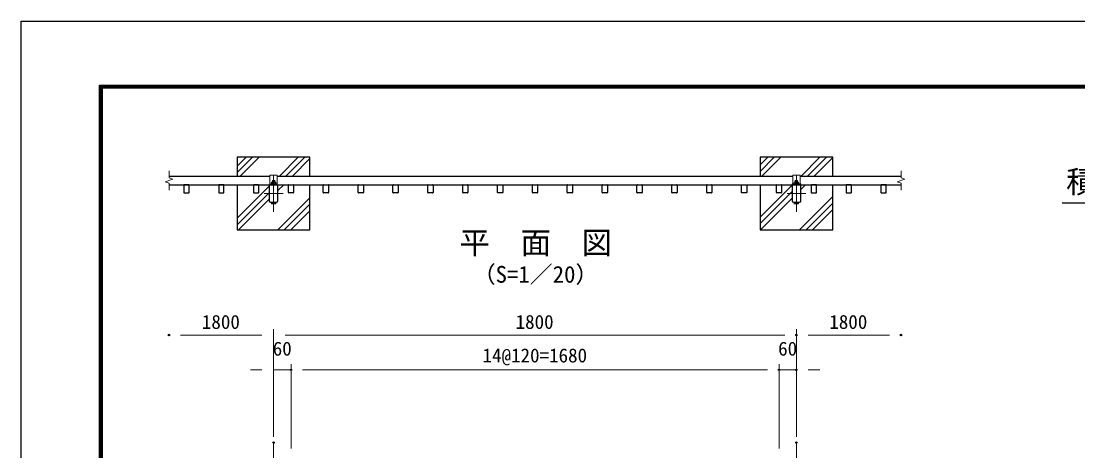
# Model space of a CAD drawing. Units: millimetres, scale not verified. Extents: x -4200 to 4200, y -2970 to 2970.
# Drawn here: x -4200 to -562, y 1491 to 2970 of the extents above; entities that cross this region are included whole.
import ezdxf
from ezdxf.enums import TextEntityAlignment as Align

# ---------------------------------------------------------------- set-up
doc = ezdxf.new("R2010")
doc.units = ezdxf.units.MM
doc.header["$LTSCALE"] = 10
doc.header["$PDMODE"] = 32
doc.header["$PDSIZE"] = 5
doc.linetypes.add('USER1', pattern=[50.8, 31.75, -6.35, 6.35, -6.35])
for name, color, linetype, lineweight in [('0-0_D-TTL', 2, 'Continuous', 25), ('0-1_D-TTL-TXT', 7, 'Continuous', 25), ('0-2_D-BMK', 2, 'USER1', 13), ('0-3_D-DCR-HCH', 7, 'Continuous', 13), ('0-4_D-STR4', 7, 'Continuous', 25), ('0-5_D-STR1', 1, 'Continuous', 25), ('0-6_D-STR3', 3, 'Continuous', 13), ('0-8_D-STR-DIM', 7, 'Continuous', 13), ('0-9_0', 7, 'Continuous', 25)]:
    doc.layers.add(name, color=color, linetype=linetype, lineweight=lineweight)
doc.layers.add('0-A_Defpoints', color=8, linetype='Continuous')
doc.styles.add('ＭＳ ゴシック', font='')
doc.styles.get('ＭＳ ゴシック').set_extended_font_data('MS Gothic')

msp = doc.modelspace()

# ---------------------------------------------------------------- linework, layer by layer
at = {"layer": '0-0_D-TTL'}
for points in [[(-4199.92, 2969.8), (4200.08, 2969.8), (4200.08, -2970.2), (-4199.92, -2970.2)], [(-3929.92, 2749.8), (3930.08, 2749.8), (3930.08, -2750.2), (-3929.92, -2750.2)], [(-3927.42, 2747.3), (3927.58, 2747.3), (3927.58, -2747.7), (-3927.42, -2747.7)], [(-3924.92, 2744.8), (3925.08, 2744.8), (3925.08, -2745.2), (-3924.92, -2745.2)], [(-3922.42, 2742.3), (3922.58, 2742.3), (3922.58, -2742.7), (-3922.42, -2742.7)], [(-3919.92, 2739.8), (3920.08, 2739.8), (3920.08, -2740.2), (-3919.92, -2740.2)]]:
    msp.add_lwpolyline(points, close=True, dxfattribs=at)
at = {"layer": '0-2_D-BMK'}
for p, q in [((-3330.77, 2438.97), (-3330.77, 2313.97)), ((-1530.77, 2438.97), (-1530.77, 2313.97)), ((-3363.27, 2376.47), (-3298.27, 2376.47)), ((-1563.27, 2376.47), (-1498.27, 2376.47)), ((-3330.77, 1519.65), (-3330.77, -640.35)), ((-1530.77, 1519.65), (-1530.77, -640.35))]:
    msp.add_line(p, q, dxfattribs=at)
at = {"layer": '0-3_D-DCR-HCH'}
for p, q in [((-3455.77, 2448.83), (-3403.14, 2501.47)), ((-3455.77, 2471.28), (-3425.59, 2501.47)), ((-3445.69, 2436.47), (-3380.69, 2501.47)), ((-3310.98, 2436.47), (-3245.98, 2501.47)), ((-3288.53, 2436.47), (-3223.53, 2501.47)), ((-3266.08, 2436.47), (-3205.77, 2496.77)), ((-1655.77, 2452.78), (-1607.09, 2501.47)), ((-1655.77, 2475.23), (-1629.54, 2501.47)), ((-1649.64, 2436.47), (-1584.64, 2501.47)), ((-1514.93, 2436.47), (-1449.93, 2501.47)), ((-1492.48, 2436.47), (-1427.48, 2501.47)), ((-1470.03, 2436.47), (-1405.77, 2500.72)), ((-3455.77, 2291.67), (-3345.77, 2401.67)), ((-3318.81, 2406.19), (-3318.53, 2406.47)), ((-3315.77, 2386.77), (-3296.08, 2406.47)), ((-1655.77, 2295.62), (-1544.93, 2406.47)), ((-1515.77, 2390.72), (-1500.03, 2406.47)), ((-3455.77, 2269.22), (-3345.77, 2379.22)), ((-1655.77, 2273.17), (-1545.77, 2383.17)), ((-1520.33, 2251.47), (-1405.77, 2366.02)), ((-3451.08, 2251.47), (-3345.77, 2356.77)), ((-3316.38, 2251.47), (-3205.77, 2362.07)), ((-3293.93, 2251.47), (-3205.77, 2339.62)), ((-1655.03, 2251.47), (-1545.77, 2360.72)), ((-1497.88, 2251.47), (-1405.77, 2343.57)), ((-3271.48, 2251.47), (-3205.77, 2317.17)), ((-1475.43, 2251.47), (-1405.77, 2321.12))]:
    msp.add_line(p, q, dxfattribs=at)
at = {"layer": '0-4_D-STR4'}
for p, q in [((-3455.77, 2501.47), (-3455.77, 2436.47)), ((-1655.77, 2501.47), (-1655.77, 2436.47))]:
    msp.add_line(p, q, dxfattribs=at)
for points in [[(-3205.77, 2436.47), (-3205.77, 2501.47), (-3455.77, 2501.47)], [(-1405.77, 2436.47), (-1405.77, 2501.47), (-1655.77, 2501.47)], [(-3455.77, 2406.47), (-3455.77, 2251.47), (-3205.77, 2251.47), (-3205.77, 2406.47)], [(-1655.77, 2406.47), (-1655.77, 2251.47), (-1405.77, 2251.47), (-1405.77, 2406.47)]]:
    msp.add_lwpolyline(points, dxfattribs=at)
at = {"layer": '0-5_D-STR1'}
for p, q in [((-3690.77, 2436.47), (-3343.27, 2436.47)), ((-3690.77, 2406.47), (-1170.77, 2406.47)), ((-3639.77, 2404.97), (-3639.77, 2379.97)), ((-3623.27, 2406.47), (-3638.27, 2406.47)), ((-3621.77, 2379.97), (-3621.77, 2404.97)), ((-3519.77, 2404.97), (-3519.77, 2379.97)), ((-3503.27, 2406.47), (-3518.27, 2406.47)), ((-3501.77, 2379.97), (-3501.77, 2404.97)), ((-3399.77, 2404.97), (-3399.77, 2379.97)), ((-3383.27, 2406.47), (-3398.27, 2406.47)), ((-3381.77, 2379.97), (-3381.77, 2404.97)), ((-3345.77, 2401.87), (-3345.77, 2351.07)), ((-3320.37, 2406.47), (-3341.17, 2406.47)), ((-3340.12, 2406.47), (-3321.43, 2406.47)), ((-3340.12, 2406.47), (-3321.43, 2406.47)), ((-3318.27, 2436.47), (-1543.27, 2436.47)), ((-3315.77, 2351.07), (-3315.77, 2401.87)), ((-3279.77, 2379.97), (-3279.77, 2404.97)), ((-3278.27, 2406.47), (-3263.27, 2406.47)), ((-3261.77, 2404.97), (-3261.77, 2379.97)), ((-3159.77, 2379.97), (-3159.77, 2404.97)), ((-3158.27, 2406.47), (-3143.27, 2406.47)), ((-3141.77, 2404.97), (-3141.77, 2379.97)), ((-3039.77, 2379.97), (-3039.77, 2404.97)), ((-3038.27, 2406.47), (-3023.27, 2406.47)), ((-3021.77, 2404.97), (-3021.77, 2379.97)), ((-2919.77, 2379.97), (-2919.77, 2404.97)), ((-2918.27, 2406.47), (-2903.27, 2406.47)), ((-2901.77, 2404.97), (-2901.77, 2379.97)), ((-2799.77, 2379.97), (-2799.77, 2404.97)), ((-2798.27, 2406.47), (-2783.27, 2406.47)), ((-2781.77, 2404.97), (-2781.77, 2379.97)), ((-2679.77, 2379.97), (-2679.77, 2404.97)), ((-2678.27, 2406.47), (-2663.27, 2406.47)), ((-2661.77, 2404.97), (-2661.77, 2379.97)), ((-2559.77, 2379.97), (-2559.77, 2404.97)), ((-2558.27, 2406.47), (-2543.27, 2406.47)), ((-2541.77, 2404.97), (-2541.77, 2379.97)), ((-2439.77, 2379.97), (-2439.77, 2404.97)), ((-2438.27, 2406.47), (-2423.27, 2406.47)), ((-2421.77, 2404.97), (-2421.77, 2379.97)), ((-2319.77, 2379.97), (-2319.77, 2404.97)), ((-2318.27, 2406.47), (-2303.27, 2406.47)), ((-2301.77, 2404.97), (-2301.77, 2379.97)), ((-2199.77, 2379.97), (-2199.77, 2404.97)), ((-2198.27, 2406.47), (-2183.27, 2406.47)), ((-2181.77, 2404.97), (-2181.77, 2379.97)), ((-2079.77, 2379.97), (-2079.77, 2404.97)), ((-2078.27, 2406.47), (-2063.27, 2406.47)), ((-2061.77, 2404.97), (-2061.77, 2379.97)), ((-1959.77, 2379.97), (-1959.77, 2404.97)), ((-1958.27, 2406.47), (-1943.27, 2406.47)), ((-1941.77, 2404.97), (-1941.77, 2379.97)), ((-1839.77, 2379.97), (-1839.77, 2404.97)), ((-1838.27, 2406.47), (-1823.27, 2406.47)), ((-1821.77, 2404.97), (-1821.77, 2379.97)), ((-1719.77, 2379.97), (-1719.77, 2404.97)), ((-1718.27, 2406.47), (-1703.27, 2406.47)), ((-1701.77, 2404.97), (-1701.77, 2379.97)), ((-1599.77, 2379.97), (-1599.77, 2404.97)), ((-1598.27, 2406.47), (-1583.27, 2406.47)), ((-1581.77, 2404.97), (-1581.77, 2379.97)), ((-1545.77, 2401.87), (-1545.77, 2351.07)), ((-1545.77, 2401.87), (-1545.77, 2351.07)), ((-1520.37, 2406.47), (-1541.17, 2406.47)), ((-1520.37, 2406.47), (-1541.17, 2406.47)), ((-1540.12, 2406.47), (-1521.43, 2406.47)), ((-1540.12, 2406.47), (-1521.43, 2406.47)), ((-1540.12, 2406.47), (-1521.43, 2406.47)), ((-1518.27, 2436.47), (-1170.77, 2436.47)), ((-1515.77, 2351.07), (-1515.77, 2401.87)), ((-1515.77, 2351.07), (-1515.77, 2401.87)), ((-1479.77, 2404.97), (-1479.77, 2379.97)), ((-1463.27, 2406.47), (-1478.27, 2406.47)), ((-1461.77, 2379.97), (-1461.77, 2404.97)), ((-1359.77, 2404.97), (-1359.77, 2379.97)), ((-1343.27, 2406.47), (-1358.27, 2406.47)), ((-1341.77, 2379.97), (-1341.77, 2404.97)), ((-1239.77, 2404.97), (-1239.77, 2379.97)), ((-1223.27, 2406.47), (-1238.27, 2406.47)), ((-1221.77, 2379.97), (-1221.77, 2404.97)), ((-3638.27, 2378.47), (-3623.27, 2378.47)), ((-3518.27, 2378.47), (-3503.27, 2378.47)), ((-3398.27, 2378.47), (-3383.27, 2378.47)), ((-3263.27, 2378.47), (-3278.27, 2378.47)), ((-3143.27, 2378.47), (-3158.27, 2378.47)), ((-3023.27, 2378.47), (-3038.27, 2378.47)), ((-2903.27, 2378.47), (-2918.27, 2378.47)), ((-2783.27, 2378.47), (-2798.27, 2378.47)), ((-2663.27, 2378.47), (-2678.27, 2378.47)), ((-2543.27, 2378.47), (-2558.27, 2378.47)), ((-2423.27, 2378.47), (-2438.27, 2378.47)), ((-2303.27, 2378.47), (-2318.27, 2378.47)), ((-2183.27, 2378.47), (-2198.27, 2378.47)), ((-2063.27, 2378.47), (-2078.27, 2378.47)), ((-1943.27, 2378.47), (-1958.27, 2378.47)), ((-1823.27, 2378.47), (-1838.27, 2378.47)), ((-1703.27, 2378.47), (-1718.27, 2378.47)), ((-1583.27, 2378.47), (-1598.27, 2378.47)), ((-1478.27, 2378.47), (-1463.27, 2378.47)), ((-1358.27, 2378.47), (-1343.27, 2378.47)), ((-1238.27, 2378.47), (-1223.27, 2378.47)), ((-3341.17, 2346.47), (-3320.37, 2346.47)), ((-1541.17, 2346.47), (-1520.37, 2346.47)), ((-1541.17, 2346.47), (-1520.37, 2346.47))]:
    msp.add_line(p, q, dxfattribs=at)
for centre, radius, start, end in [((-3638.27, 2404.97), 1.5, 90, 180), ((-3623.27, 2404.97), 1.5, 0, 90), ((-3518.27, 2404.97), 1.5, 90, 180), ((-3503.27, 2404.97), 1.5, 0, 90), ((-3398.27, 2404.97), 1.5, 90, 180), ((-3383.27, 2404.97), 1.5, 0, 90), ((-3341.17, 2401.87), 4.6, 90, 180), ((-3320.37, 2401.87), 4.6, 0, 90), ((-3278.27, 2404.97), 1.5, 90, 180), ((-3263.27, 2404.97), 1.5, 0, 90), ((-3158.27, 2404.97), 1.5, 90, 180), ((-3143.27, 2404.97), 1.5, 0, 90), ((-3038.27, 2404.97), 1.5, 90, 180), ((-3023.27, 2404.97), 1.5, 0, 90), ((-2918.27, 2404.97), 1.5, 90, 180), ((-2903.27, 2404.97), 1.5, 0, 90), ((-2798.27, 2404.97), 1.5, 90, 180), ((-2783.27, 2404.97), 1.5, 0, 90), ((-2678.27, 2404.97), 1.5, 90, 180), ((-2663.27, 2404.97), 1.5, 0, 90), ((-2558.27, 2404.97), 1.5, 90, 180), ((-2543.27, 2404.97), 1.5, 0, 90), ((-2438.27, 2404.97), 1.5, 90, 180), ((-2423.27, 2404.97), 1.5, 0, 90), ((-2318.27, 2404.97), 1.5, 90, 180), ((-2303.27, 2404.97), 1.5, 0, 90), ((-2198.27, 2404.97), 1.5, 90, 180), ((-2183.27, 2404.97), 1.5, 0, 90), ((-2078.27, 2404.97), 1.5, 90, 180), ((-2063.27, 2404.97), 1.5, 0, 90), ((-1958.27, 2404.97), 1.5, 90, 180), ((-1943.27, 2404.97), 1.5, 0, 90), ((-1838.27, 2404.97), 1.5, 90, 180), ((-1823.27, 2404.97), 1.5, 0, 90), ((-1718.27, 2404.97), 1.5, 90, 180), ((-1703.27, 2404.97), 1.5, 0, 90), ((-1598.27, 2404.97), 1.5, 90, 180), ((-1583.27, 2404.97), 1.5, 0, 90), ((-1541.17, 2401.87), 4.6, 90, 180), ((-1541.17, 2401.87), 4.6, 90, 180), ((-1520.37, 2401.87), 4.6, 0, 90), ((-1520.37, 2401.87), 4.6, 0, 90), ((-1478.27, 2404.97), 1.5, 90, 180), ((-1463.27, 2404.97), 1.5, 0, 90), ((-1358.27, 2404.97), 1.5, 90, 180), ((-1343.27, 2404.97), 1.5, 0, 90), ((-1238.27, 2404.97), 1.5, 90, 180), ((-1223.27, 2404.97), 1.5, 0, 90), ((-3638.27, 2379.97), 1.5, 180, 270), ((-3623.27, 2379.97), 1.5, 270, 0), ((-3518.27, 2379.97), 1.5, 180, 270), ((-3503.27, 2379.97), 1.5, 270, 0), ((-3398.27, 2379.97), 1.5, 180, 270), ((-3383.27, 2379.97), 1.5, 270, 0), ((-3278.27, 2379.97), 1.5, 180, 270), ((-3263.27, 2379.97), 1.5, 270, 0), ((-3158.27, 2379.97), 1.5, 180, 270), ((-3143.27, 2379.97), 1.5, 270, 0), ((-3038.27, 2379.97), 1.5, 180, 270), ((-3023.27, 2379.97), 1.5, 270, 0), ((-2918.27, 2379.97), 1.5, 180, 270), ((-2903.27, 2379.97), 1.5, 270, 0), ((-2798.27, 2379.97), 1.5, 180, 270), ((-2783.27, 2379.97), 1.5, 270, 0), ((-2678.27, 2379.97), 1.5, 180, 270), ((-2663.27, 2379.97), 1.5, 270, 0), ((-2558.27, 2379.97), 1.5, 180, 270), ((-2543.27, 2379.97), 1.5, 270, 0), ((-2438.27, 2379.97), 1.5, 180, 270), ((-2423.27, 2379.97), 1.5, 270, 0), ((-2318.27, 2379.97), 1.5, 180, 270), ((-2303.27, 2379.97), 1.5, 270, 0), ((-2198.27, 2379.97), 1.5, 180, 270), ((-2183.27, 2379.97), 1.5, 270, 0), ((-2078.27, 2379.97), 1.5, 180, 270), ((-2063.27, 2379.97), 1.5, 270, 0), ((-1958.27, 2379.97), 1.5, 180, 270), ((-1943.27, 2379.97), 1.5, 270, 0), ((-1838.27, 2379.97), 1.5, 180, 270), ((-1823.27, 2379.97), 1.5, 270, 0), ((-1718.27, 2379.97), 1.5, 180, 270), ((-1703.27, 2379.97), 1.5, 270, 0), ((-1598.27, 2379.97), 1.5, 180, 270), ((-1583.27, 2379.97), 1.5, 270, 0), ((-1478.27, 2379.97), 1.5, 180, 270), ((-1463.27, 2379.97), 1.5, 270, 0), ((-1358.27, 2379.97), 1.5, 180, 270), ((-1343.27, 2379.97), 1.5, 270, 0), ((-1238.27, 2379.97), 1.5, 180, 270), ((-1223.27, 2379.97), 1.5, 270, 0), ((-3341.17, 2351.07), 4.6, 180, 270), ((-3320.37, 2351.07), 4.6, 270, 0), ((-1541.17, 2351.07), 4.6, 180, 270), ((-1541.17, 2351.07), 4.6, 180, 270), ((-1520.37, 2351.07), 4.6, 270, 0), ((-1520.37, 2351.07), 4.6, 270, 0)]:
    msp.add_arc(centre, radius, start, end, dxfattribs=at)
at = {"layer": '0-6_D-STR3'}
for p, q in [((-3343.27, 2439.67), (-3343.27, 2406.47)), ((-3343.27, 2439.67), (-3318.27, 2439.67)), ((-3318.27, 2439.67), (-3318.27, 2406.47)), ((-1543.27, 2439.67), (-1543.27, 2406.47)), ((-1543.27, 2439.67), (-1518.27, 2439.67)), ((-1518.27, 2439.67), (-1518.27, 2406.47)), ((-3343.27, 2409.67), (-3318.27, 2409.67)), ((-3343.27, 2406.47), (-3318.27, 2406.47)), ((-3338.28, 2415.44), (-3337.02, 2416.17)), ((-3338.28, 2409.67), (-3338.28, 2415.44)), ((-3323.27, 2409.67), (-3338.28, 2409.67)), ((-3324.52, 2416.17), (-3337.02, 2416.17)), ((-3334.77, 2420.27), (-3333.57, 2421.47)), ((-3334.77, 2420.27), (-3326.77, 2420.27)), ((-3334.77, 2416.17), (-3334.77, 2420.27)), ((-3334.53, 2409.67), (-3334.53, 2415.44)), ((-3334.02, 2416.17), (-3334.02, 2421.02)), ((-3333.57, 2421.47), (-3327.97, 2421.47)), ((-3326.77, 2420.27), (-3327.97, 2421.47)), ((-3327.52, 2416.17), (-3327.52, 2421.02)), ((-3327.02, 2409.67), (-3327.02, 2415.44)), ((-3326.77, 2416.17), (-3326.77, 2420.27)), ((-3323.27, 2415.44), (-3324.52, 2416.17)), ((-3323.27, 2409.67), (-3323.27, 2415.44)), ((-1545.77, 2409.67), (-1545.77, 2406.47)), ((-1545.77, 2409.67), (-1543.27, 2409.67)), ((-1545.77, 2406.47), (-1515.77, 2406.47)), ((-1543.27, 2409.67), (-1518.27, 2409.67)), ((-1543.27, 2406.47), (-1518.27, 2406.47)), ((-1538.28, 2415.44), (-1537.02, 2416.17)), ((-1538.28, 2409.67), (-1538.28, 2415.44)), ((-1523.27, 2409.67), (-1538.28, 2409.67)), ((-1524.52, 2416.17), (-1537.02, 2416.17)), ((-1534.77, 2420.27), (-1533.57, 2421.47)), ((-1534.77, 2420.27), (-1526.77, 2420.27)), ((-1534.77, 2416.17), (-1534.77, 2420.27)), ((-1534.53, 2409.67), (-1534.53, 2415.44)), ((-1534.02, 2416.17), (-1534.02, 2421.02)), ((-1533.57, 2421.47), (-1527.97, 2421.47)), ((-1526.77, 2420.27), (-1527.97, 2421.47)), ((-1527.52, 2416.17), (-1527.52, 2421.02)), ((-1527.02, 2409.67), (-1527.02, 2415.44)), ((-1526.77, 2416.17), (-1526.77, 2420.27)), ((-1523.27, 2415.44), (-1524.52, 2416.17)), ((-1523.27, 2409.67), (-1523.27, 2415.44)), ((-1518.27, 2409.67), (-1515.77, 2409.67)), ((-1515.77, 2409.67), (-1515.77, 2406.47)), ((-3338.28, 2346.47), (-3338.28, 2341.86)), ((-3338.28, 2346.47), (-3323.27, 2346.47)), ((-3337.07, 2341.17), (-3338.28, 2341.86)), ((-3337.07, 2341.17), (-3324.47, 2341.17)), ((-3334.53, 2346.47), (-3334.53, 2341.86)), ((-3327.02, 2346.47), (-3327.02, 2341.86)), ((-3324.47, 2341.17), (-3323.27, 2341.86)), ((-3323.27, 2346.47), (-3323.27, 2341.86)), ((-1538.28, 2346.47), (-1538.28, 2341.86)), ((-1538.28, 2346.47), (-1523.27, 2346.47)), ((-1537.07, 2341.17), (-1538.28, 2341.86)), ((-1537.07, 2341.17), (-1524.47, 2341.17)), ((-1534.53, 2346.47), (-1534.53, 2341.86)), ((-1527.02, 2346.47), (-1527.02, 2341.86)), ((-1524.47, 2341.17), (-1523.27, 2341.86)), ((-1523.27, 2346.47), (-1523.27, 2341.86))]:
    msp.add_line(p, q, dxfattribs=at)
for centre, radius, start, end in [((-3336.4, 2412.7), 3.32, 55.61586, 124.38414), ((-3330.77, 2403.6), 12.42, 72.4121, 107.5879), ((-3325.14, 2412.7), 3.32, 55.61585, 124.38416), ((-1536.4, 2412.7), 3.32, 55.61586, 124.38414), ((-1530.77, 2403.6), 12.42, 72.4121, 107.5879), ((-1525.14, 2412.7), 3.32, 55.61585, 124.38416), ((-3336.4, 2344.6), 3.32, 235.61585, 304.38415), ((-3330.77, 2353.7), 12.42, 252.4121, 287.5879), ((-3325.14, 2344.6), 3.32, 235.61585, 304.38415), ((-1536.4, 2344.6), 3.32, 235.61585, 304.38415), ((-1530.77, 2353.7), 12.42, 252.4121, 287.5879), ((-1525.14, 2344.6), 3.32, 235.61585, 304.38415)]:
    msp.add_arc(centre, radius, start, end, dxfattribs=at)
at = {"layer": '0-8_D-STR-DIM'}
for p, q in [((-3690.77, 2455.22), (-3690.77, 2431.09)), ((-1170.77, 2455.22), (-1170.77, 2431.09)), ((-3703.99, 2416.66), (-3677.56, 2426.28)), ((-3690.77, 2411.85), (-3703.99, 2416.66)), ((-3677.56, 2426.28), (-3690.77, 2431.09)), ((-3690.77, 2411.85), (-3690.77, 2387.72)), ((-1183.99, 2416.66), (-1157.56, 2426.28)), ((-1170.77, 2411.85), (-1183.99, 2416.66)), ((-1157.56, 2426.28), (-1170.77, 2431.09)), ((-1170.77, 2411.85), (-1170.77, 2387.72)), ((-3330.77, 1539.65), (-3330.77, 1909.65)), ((-3330.77, 1539.65), (-3330.77, 1909.65)), ((-1530.77, 1539.65), (-1530.77, 1909.65)), ((-1530.77, 1539.65), (-1530.77, 1909.65)), ((-3370.77, 1889.65), (-3650.77, 1889.65)), ((-3290.77, 1889.65), (-1570.77, 1889.65)), ((-1490.77, 1889.65), (-1210.77, 1889.65)), ((-3330.77, 1539.65), (-3330.77, 1789.65)), ((-3270.77, 1499.65), (-3270.77, 1789.65)), ((-3270.77, 1499.65), (-3270.77, 1789.65)), ((-1590.77, 1499.65), (-1590.77, 1789.65)), ((-1590.77, 1499.65), (-1590.77, 1789.65)), ((-1530.77, 1539.65), (-1530.77, 1789.65)), ((-3370.77, 1769.65), (-3410.77, 1769.65)), ((-3330.77, 1769.65), (-3270.77, 1769.65)), ((-3230.77, 1769.65), (-3190.77, 1769.65)), ((-3230.77, 1769.65), (-1630.77, 1769.65)), ((-1630.77, 1769.65), (-1670.77, 1769.65)), ((-1590.77, 1769.65), (-1530.77, 1769.65)), ((-1490.77, 1769.65), (-1450.77, 1769.65))]:
    msp.add_line(p, q, dxfattribs=at)
at = {"layer": '0-9_0'}
msp.add_line((-615.88, 2345.12), (544.12, 2345.12), dxfattribs=at)
at = {"layer": '0-A_Defpoints'}
for p in [(-3690.77, 1889.65), (-1530.77, 1889.65), (-1170.77, 1889.65), (-3270.77, 1769.65), (-1590.77, 1769.65), (-1530.77, 1769.65), (-3330.77, 1519.65), (-1530.77, 1519.65)]:
    msp.add_point(p, dxfattribs=at)

# ---------------------------------------------------------------- texts
at = {"layer": '0-1_D-TTL-TXT', "style": 'ＭＳ ゴシック'}
for s, height, p in [('積雪型角パイプフェンス', 76.98, (-602.07, 2355.65)), ('平\u3000面\u3000図', 76.98, (-2690.68, 2145.61)), ('（S=1／20）', 57.7, (-2645.19, 2052.41))]:
    msp.add_text(s, height=height, dxfattribs=at).set_placement(p, align=Align.BOTTOM_LEFT)
at = {"layer": '0-8_D-STR-DIM', "style": 'ＭＳ ゴシック'}
for s, p in [('1800', (-3577.67, 1896.4)), ('1800', (-2497.67, 1896.4)), ('1800', (-1417.67, 1896.4)), ('60', (-3333.77, 1804.4)), ('60', (-1593.77, 1804.4)), ('14@120=1680', (-2611.42, 1781.09))]:
    msp.add_text(s, height=48.09, dxfattribs=at).set_placement(p, align=Align.BOTTOM_LEFT)

doc.saveas('drawing.dxf')
